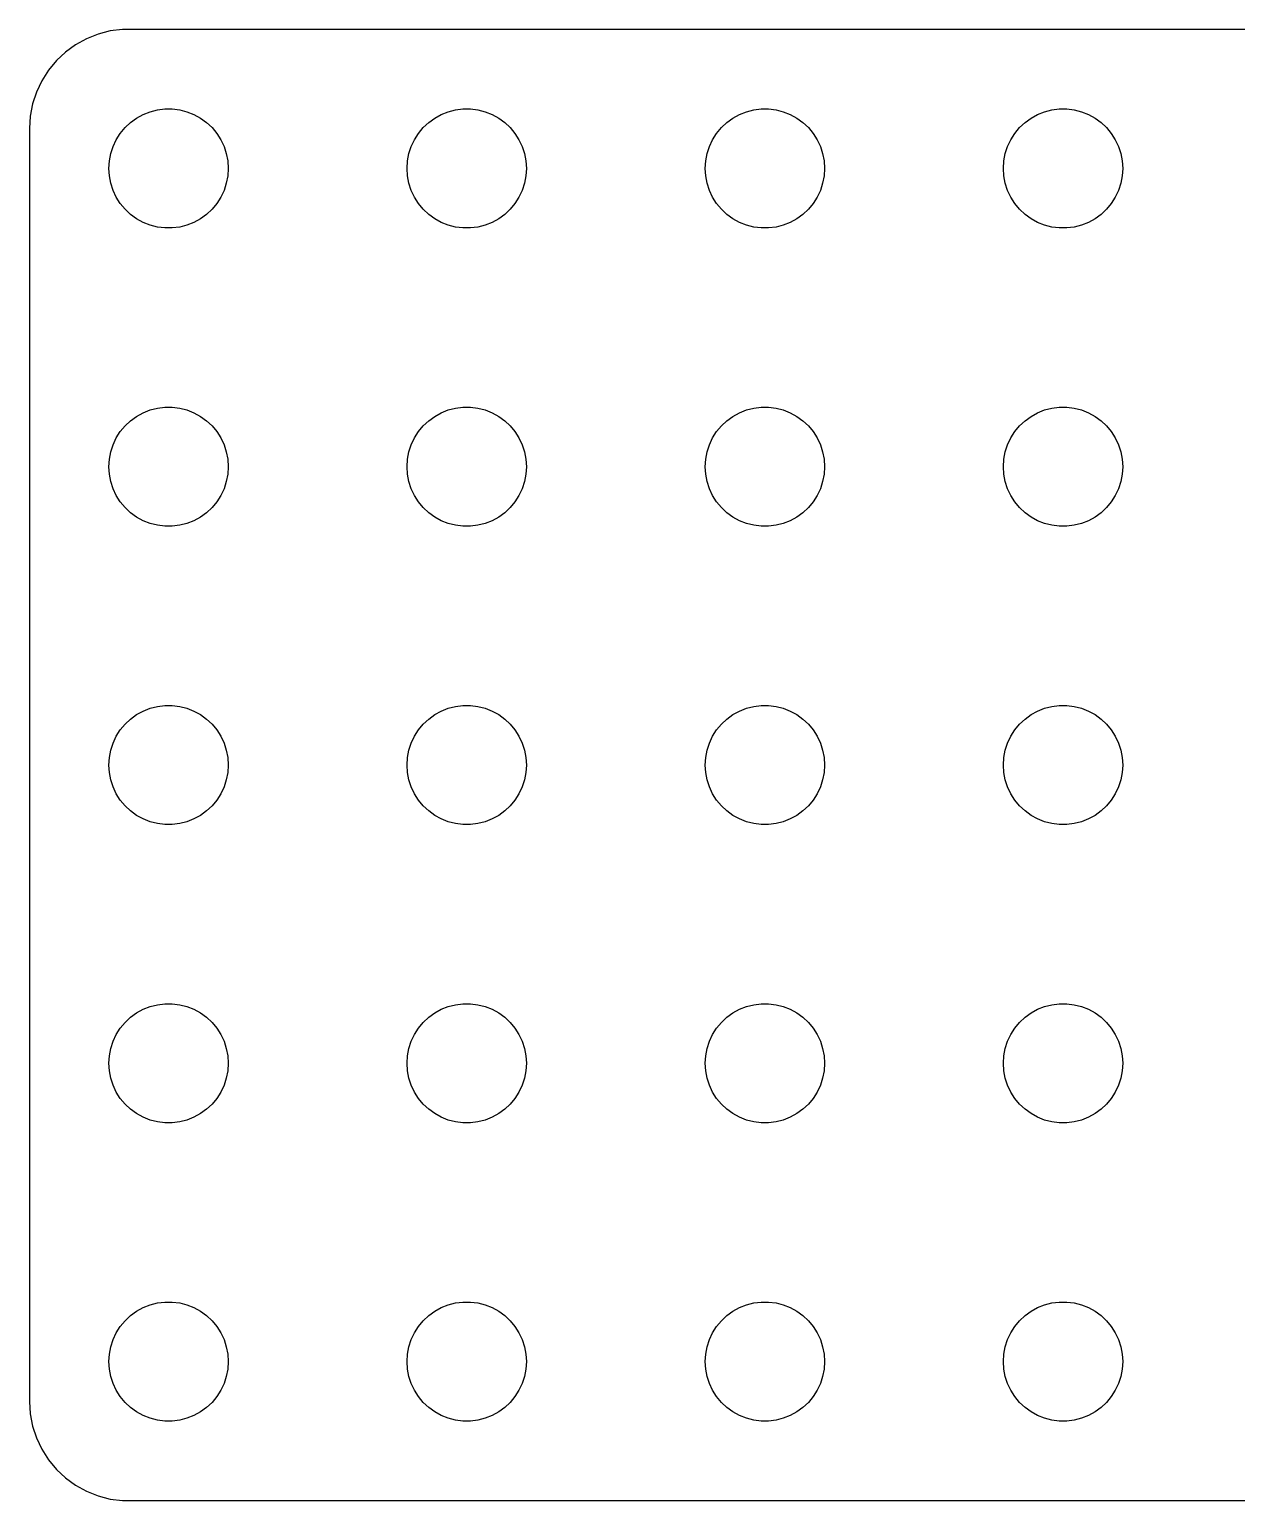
# Model space of a CAD drawing. Header units: metres. Extents: x -64 to 64, y -18 to 18.
# Drawn here: x -63.5 to -33.13, y -18.5 to 18.5 of the extents above; entities that cross this region are included whole.
import ezdxf

# ---------------------------------------------------------------- set-up
doc = ezdxf.new("R2010")
doc.units = ezdxf.units.M

msp = doc.modelspace()

# ---------------------------------------------------------------- linework, layer by layer
for p, q in [((-61.157, 18.4951), (-61.4684, 18.4557)), ((61.157, 18.4951), (-61.157, 18.4951)), ((-62.0644, 18.2621), (-62.3396, 18.1108)), ((-61.7725, 18.3776), (-62.0644, 18.2621)), ((-61.4684, 18.4557), (-61.7725, 18.3776)), ((-62.5936, 17.9263), (-62.8224, 17.7114)), ((-62.3396, 18.1108), (-62.5936, 17.9263)), ((-63.0225, 17.4695), (-63.1908, 17.2044)), ((-62.8224, 17.7114), (-63.0225, 17.4695)), ((-63.1908, 17.2044), (-63.3244, 16.9203)), ((-63.3244, 16.9203), (-63.4214, 16.6217)), ((-63.4803, 16.3133), (-63.5, 16)), ((-63.4214, 16.6217), (-63.4803, 16.3133)), ((-60.8037, 16.2665), (-60.6387, 16.3572)), ((-60.6387, 16.3572), (-60.4635, 16.4266)), ((-60.4635, 16.4266), (-60.2811, 16.4734)), ((-60.2811, 16.4734), (-60.0942, 16.497)), ((-60.0942, 16.497), (-59.9058, 16.497)), ((-59.9058, 16.497), (-59.7189, 16.4734)), ((-59.7189, 16.4734), (-59.5365, 16.4266)), ((-59.5365, 16.4266), (-59.3613, 16.3572)), ((-59.3613, 16.3572), (-59.1963, 16.2665)), ((-53.3037, 16.2665), (-53.1387, 16.3572)), ((-53.1387, 16.3572), (-52.9635, 16.4266)), ((-52.9635, 16.4266), (-52.7811, 16.4734)), ((-52.7811, 16.4734), (-52.5942, 16.497)), ((-52.5942, 16.497), (-52.4058, 16.497)), ((-52.4058, 16.497), (-52.2189, 16.4734)), ((-52.2189, 16.4734), (-52.0365, 16.4266)), ((-52.0365, 16.4266), (-51.8613, 16.3572)), ((-51.8613, 16.3572), (-51.6963, 16.2665)), ((-45.8037, 16.2665), (-45.6387, 16.3572)), ((-45.6387, 16.3572), (-45.4635, 16.4266)), ((-45.4635, 16.4266), (-45.2811, 16.4734)), ((-45.2811, 16.4734), (-45.0942, 16.497)), ((-45.0942, 16.497), (-44.9058, 16.497)), ((-44.9058, 16.497), (-44.7189, 16.4734)), ((-44.7189, 16.4734), (-44.5365, 16.4266)), ((-44.5365, 16.4266), (-44.3613, 16.3572)), ((-44.3613, 16.3572), (-44.1963, 16.2665)), ((-38.3037, 16.2665), (-38.1387, 16.3572)), ((-38.1387, 16.3572), (-37.9635, 16.4266)), ((-37.9635, 16.4266), (-37.7811, 16.4734)), ((-37.7811, 16.4734), (-37.5942, 16.497)), ((-37.5942, 16.497), (-37.4058, 16.497)), ((-37.4058, 16.497), (-37.2189, 16.4734)), ((-37.2189, 16.4734), (-37.0365, 16.4266)), ((-37.0365, 16.4266), (-36.8613, 16.3572)), ((-36.8613, 16.3572), (-36.6963, 16.2665)), ((-63.5, 16), (-63.5, -16)), ((-61.2135, 15.8817), (-61.0934, 16.0268)), ((-61.0934, 16.0268), (-60.9561, 16.1558)), ((-60.9561, 16.1558), (-60.8037, 16.2665)), ((-59.1963, 16.2665), (-59.0439, 16.1558)), ((-59.0439, 16.1558), (-58.9065, 16.0268)), ((-58.9065, 16.0268), (-58.7865, 15.8817)), ((-53.7135, 15.8817), (-53.5934, 16.0268)), ((-53.5934, 16.0268), (-53.4561, 16.1558)), ((-53.4561, 16.1558), (-53.3037, 16.2665)), ((-51.6963, 16.2665), (-51.5439, 16.1558)), ((-51.5439, 16.1558), (-51.4065, 16.0268)), ((-51.4065, 16.0268), (-51.2865, 15.8817)), ((-46.2135, 15.8817), (-46.0934, 16.0268)), ((-46.0934, 16.0268), (-45.9561, 16.1558)), ((-45.9561, 16.1558), (-45.8037, 16.2665)), ((-44.1963, 16.2665), (-44.0439, 16.1558)), ((-44.0439, 16.1558), (-43.9065, 16.0268)), ((-43.9065, 16.0268), (-43.7865, 15.8817)), ((-38.7135, 15.8817), (-38.5934, 16.0268)), ((-38.5934, 16.0268), (-38.4561, 16.1558)), ((-38.4561, 16.1558), (-38.3037, 16.2665)), ((-36.6963, 16.2665), (-36.5439, 16.1558)), ((-36.5439, 16.1558), (-36.4065, 16.0268)), ((-36.4065, 16.0268), (-36.2865, 15.8817)), ((-61.4529, 15.373), (-61.3947, 15.5522)), ((-61.3947, 15.5522), (-61.3145, 15.7226)), ((-61.3145, 15.7226), (-61.2135, 15.8817)), ((-58.7865, 15.8817), (-58.6855, 15.7226)), ((-58.6855, 15.7226), (-58.6053, 15.5522)), ((-58.6053, 15.5522), (-58.5471, 15.373)), ((-53.9529, 15.373), (-53.8947, 15.5522)), ((-53.8947, 15.5522), (-53.8145, 15.7226)), ((-53.8145, 15.7226), (-53.7135, 15.8817)), ((-51.2865, 15.8817), (-51.1855, 15.7226)), ((-51.1855, 15.7226), (-51.1053, 15.5522)), ((-51.1053, 15.5522), (-51.0471, 15.373)), ((-46.4529, 15.373), (-46.3947, 15.5522)), ((-46.3947, 15.5522), (-46.3145, 15.7226)), ((-46.3145, 15.7226), (-46.2135, 15.8817)), ((-43.7865, 15.8817), (-43.6855, 15.7226)), ((-43.6855, 15.7226), (-43.6053, 15.5522)), ((-43.6053, 15.5522), (-43.5471, 15.373)), ((-38.9529, 15.373), (-38.8947, 15.5522)), ((-38.8947, 15.5522), (-38.8145, 15.7226)), ((-38.8145, 15.7226), (-38.7135, 15.8817)), ((-36.2865, 15.8817), (-36.1855, 15.7226)), ((-36.1855, 15.7226), (-36.1053, 15.5522)), ((-36.1053, 15.5522), (-36.0471, 15.373)), ((-61.5, 15), (-61.4882, 15.188)), ((-61.4882, 15.188), (-61.4529, 15.373)), ((-58.5471, 15.373), (-58.5118, 15.188)), ((-58.5118, 15.188), (-58.5, 15)), ((-54, 15), (-53.9882, 15.188)), ((-53.9882, 15.188), (-53.9529, 15.373)), ((-51.0471, 15.373), (-51.0118, 15.188)), ((-51.0118, 15.188), (-51, 15)), ((-46.5, 15), (-46.4882, 15.188)), ((-46.4882, 15.188), (-46.4529, 15.373)), ((-43.5471, 15.373), (-43.5118, 15.188)), ((-43.5118, 15.188), (-43.5, 15)), ((-39, 15), (-38.9882, 15.188)), ((-38.9882, 15.188), (-38.9529, 15.373)), ((-36.0471, 15.373), (-36.0118, 15.188)), ((-36.0118, 15.188), (-36, 15)), ((-61.4882, 14.812), (-61.5, 15)), ((-61.4529, 14.627), (-61.4882, 14.812)), ((-58.5118, 14.812), (-58.5471, 14.627)), ((-58.5, 15), (-58.5118, 14.812)), ((-53.9882, 14.812), (-54, 15)), ((-53.9529, 14.627), (-53.9882, 14.812)), ((-51.0118, 14.812), (-51.0471, 14.627)), ((-51, 15), (-51.0118, 14.812)), ((-46.4882, 14.812), (-46.5, 15)), ((-46.4529, 14.627), (-46.4882, 14.812)), ((-43.5118, 14.812), (-43.5471, 14.627)), ((-43.5, 15), (-43.5118, 14.812)), ((-38.9882, 14.812), (-39, 15)), ((-38.9529, 14.627), (-38.9882, 14.812)), ((-36.0118, 14.812), (-36.0471, 14.627)), ((-36, 15), (-36.0118, 14.812)), ((-61.3947, 14.4478), (-61.4529, 14.627)), ((-61.3145, 14.2774), (-61.3947, 14.4478)), ((-58.6053, 14.4478), (-58.6855, 14.2774)), ((-58.5471, 14.627), (-58.6053, 14.4478)), ((-53.8947, 14.4478), (-53.9529, 14.627)), ((-53.8145, 14.2774), (-53.8947, 14.4478)), ((-51.1053, 14.4478), (-51.1855, 14.2774)), ((-51.0471, 14.627), (-51.1053, 14.4478)), ((-46.3947, 14.4478), (-46.4529, 14.627)), ((-46.3145, 14.2774), (-46.3947, 14.4478)), ((-43.6053, 14.4478), (-43.6855, 14.2774)), ((-43.5471, 14.627), (-43.6053, 14.4478)), ((-38.8947, 14.4478), (-38.9529, 14.627)), ((-38.8145, 14.2774), (-38.8947, 14.4478)), ((-36.1053, 14.4478), (-36.1855, 14.2774)), ((-36.0471, 14.627), (-36.1053, 14.4478)), ((-61.2135, 14.1183), (-61.3145, 14.2774)), ((-61.0934, 13.9732), (-61.2135, 14.1183)), ((-58.7865, 14.1183), (-58.9065, 13.9732)), ((-58.6855, 14.2774), (-58.7865, 14.1183)), ((-53.7135, 14.1183), (-53.8145, 14.2774)), ((-53.5934, 13.9732), (-53.7135, 14.1183)), ((-51.2865, 14.1183), (-51.4065, 13.9732)), ((-51.1855, 14.2774), (-51.2865, 14.1183)), ((-46.2135, 14.1183), (-46.3145, 14.2774)), ((-46.0934, 13.9732), (-46.2135, 14.1183)), ((-43.7865, 14.1183), (-43.9065, 13.9732)), ((-43.6855, 14.2774), (-43.7865, 14.1183)), ((-38.7135, 14.1183), (-38.8145, 14.2774)), ((-38.5934, 13.9732), (-38.7135, 14.1183)), ((-36.2865, 14.1183), (-36.4065, 13.9732)), ((-36.1855, 14.2774), (-36.2865, 14.1183)), ((-60.9561, 13.8442), (-61.0934, 13.9732)), ((-60.8037, 13.7335), (-60.9561, 13.8442)), ((-60.6387, 13.6427), (-60.8037, 13.7335)), ((-59.1963, 13.7335), (-59.3613, 13.6427)), ((-59.0439, 13.8442), (-59.1963, 13.7335)), ((-58.9065, 13.9732), (-59.0439, 13.8442)), ((-53.4561, 13.8442), (-53.5934, 13.9732)), ((-53.3037, 13.7335), (-53.4561, 13.8442)), ((-53.1387, 13.6427), (-53.3037, 13.7335)), ((-51.6963, 13.7335), (-51.8613, 13.6427)), ((-51.5439, 13.8442), (-51.6963, 13.7335)), ((-51.4065, 13.9732), (-51.5439, 13.8442)), ((-45.9561, 13.8442), (-46.0934, 13.9732)), ((-45.8037, 13.7335), (-45.9561, 13.8442)), ((-45.6387, 13.6427), (-45.8037, 13.7335)), ((-44.1963, 13.7335), (-44.3613, 13.6427)), ((-44.0439, 13.8442), (-44.1963, 13.7335)), ((-43.9065, 13.9732), (-44.0439, 13.8442)), ((-38.4561, 13.8442), (-38.5934, 13.9732)), ((-38.3037, 13.7335), (-38.4561, 13.8442)), ((-38.1387, 13.6427), (-38.3037, 13.7335)), ((-36.6963, 13.7335), (-36.8613, 13.6427)), ((-36.5439, 13.8442), (-36.6963, 13.7335)), ((-36.4065, 13.9732), (-36.5439, 13.8442)), ((-60.4635, 13.5734), (-60.6387, 13.6427)), ((-60.2811, 13.5266), (-60.4635, 13.5734)), ((-60.0942, 13.5029), (-60.2811, 13.5266)), ((-59.9058, 13.5029), (-60.0942, 13.5029)), ((-59.7189, 13.5266), (-59.9058, 13.5029)), ((-59.5365, 13.5734), (-59.7189, 13.5266)), ((-59.3613, 13.6427), (-59.5365, 13.5734)), ((-52.9635, 13.5734), (-53.1387, 13.6427)), ((-52.7811, 13.5266), (-52.9635, 13.5734)), ((-52.5942, 13.5029), (-52.7811, 13.5266)), ((-52.4058, 13.5029), (-52.5942, 13.5029)), ((-52.2189, 13.5266), (-52.4058, 13.5029)), ((-52.0365, 13.5734), (-52.2189, 13.5266)), ((-51.8613, 13.6427), (-52.0365, 13.5734)), ((-45.4635, 13.5734), (-45.6387, 13.6427)), ((-45.2811, 13.5266), (-45.4635, 13.5734)), ((-45.0942, 13.5029), (-45.2811, 13.5266)), ((-44.9058, 13.5029), (-45.0942, 13.5029)), ((-44.7189, 13.5266), (-44.9058, 13.5029)), ((-44.5365, 13.5734), (-44.7189, 13.5266)), ((-44.3613, 13.6427), (-44.5365, 13.5734)), ((-37.9635, 13.5734), (-38.1387, 13.6427)), ((-37.7811, 13.5266), (-37.9635, 13.5734)), ((-37.5942, 13.5029), (-37.7811, 13.5266)), ((-37.4058, 13.5029), (-37.5942, 13.5029)), ((-37.2189, 13.5266), (-37.4058, 13.5029)), ((-37.0365, 13.5734), (-37.2189, 13.5266)), ((-36.8613, 13.6427), (-37.0365, 13.5734)), ((-60.6387, 8.85724), (-60.4635, 8.92657)), ((-60.4635, 8.92657), (-60.2811, 8.97342)), ((-60.2811, 8.97342), (-60.0942, 8.99704)), ((-60.0942, 8.99704), (-59.9058, 8.99704)), ((-59.9058, 8.99704), (-59.7189, 8.97342)), ((-59.7189, 8.97342), (-59.5365, 8.92657)), ((-59.5365, 8.92657), (-59.3613, 8.85724)), ((-53.1387, 8.85724), (-52.9635, 8.92657)), ((-52.9635, 8.92657), (-52.7811, 8.97342)), ((-52.7811, 8.97342), (-52.5942, 8.99704)), ((-52.5942, 8.99704), (-52.4058, 8.99704)), ((-52.4058, 8.99704), (-52.2189, 8.97342)), ((-52.2189, 8.97342), (-52.0365, 8.92657)), ((-52.0365, 8.92657), (-51.8613, 8.85724)), ((-45.6387, 8.85724), (-45.4635, 8.92657)), ((-45.4635, 8.92657), (-45.2811, 8.97342)), ((-45.2811, 8.97342), (-45.0942, 8.99704)), ((-45.0942, 8.99704), (-44.9058, 8.99704)), ((-44.9058, 8.99704), (-44.7189, 8.97342)), ((-44.7189, 8.97342), (-44.5365, 8.92657)), ((-44.5365, 8.92657), (-44.3613, 8.85724)), ((-38.1387, 8.85724), (-37.9635, 8.92657)), ((-37.9635, 8.92657), (-37.7811, 8.97342)), ((-37.7811, 8.97342), (-37.5942, 8.99704)), ((-37.5942, 8.99704), (-37.4058, 8.99704)), ((-37.4058, 8.99704), (-37.2189, 8.97342)), ((-37.2189, 8.97342), (-37.0365, 8.92657)), ((-37.0365, 8.92657), (-36.8613, 8.85724)), ((-61.2135, 8.38167), (-61.0934, 8.52681)), ((-61.0934, 8.52681), (-60.9561, 8.65576)), ((-60.9561, 8.65576), (-60.8037, 8.76648)), ((-60.8037, 8.76648), (-60.6387, 8.85724)), ((-59.3613, 8.85724), (-59.1963, 8.76648)), ((-59.1963, 8.76648), (-59.0439, 8.65576)), ((-59.0439, 8.65576), (-58.9065, 8.52681)), ((-58.9065, 8.52681), (-58.7865, 8.38167)), ((-53.7135, 8.38167), (-53.5934, 8.52681)), ((-53.5934, 8.52681), (-53.4561, 8.65576)), ((-53.4561, 8.65576), (-53.3037, 8.76648)), ((-53.3037, 8.76648), (-53.1387, 8.85724)), ((-51.8613, 8.85724), (-51.6963, 8.76648)), ((-51.6963, 8.76648), (-51.5439, 8.65576)), ((-51.5439, 8.65576), (-51.4065, 8.52681)), ((-51.4065, 8.52681), (-51.2865, 8.38167)), ((-46.2135, 8.38167), (-46.0934, 8.52681)), ((-46.0934, 8.52681), (-45.9561, 8.65576)), ((-45.9561, 8.65576), (-45.8037, 8.76648)), ((-45.8037, 8.76648), (-45.6387, 8.85724)), ((-44.3613, 8.85724), (-44.1963, 8.76648)), ((-44.1963, 8.76648), (-44.0439, 8.65576)), ((-44.0439, 8.65576), (-43.9065, 8.52681)), ((-43.9065, 8.52681), (-43.7865, 8.38167)), ((-38.7135, 8.38167), (-38.5934, 8.52681)), ((-38.5934, 8.52681), (-38.4561, 8.65576)), ((-38.4561, 8.65576), (-38.3037, 8.76648)), ((-38.3037, 8.76648), (-38.1387, 8.85724)), ((-36.8613, 8.85724), (-36.6963, 8.76648)), ((-36.6963, 8.76648), (-36.5439, 8.65576)), ((-36.5439, 8.65576), (-36.4065, 8.52681)), ((-36.4065, 8.52681), (-36.2865, 8.38167)), ((-61.3947, 8.05219), (-61.3145, 8.22263)), ((-61.3145, 8.22263), (-61.2135, 8.38167)), ((-58.7865, 8.38167), (-58.6855, 8.22263)), ((-58.6855, 8.22263), (-58.6053, 8.05219)), ((-53.8947, 8.05219), (-53.8145, 8.22263)), ((-53.8145, 8.22263), (-53.7135, 8.38167)), ((-51.2865, 8.38167), (-51.1855, 8.22263)), ((-51.1855, 8.22263), (-51.1053, 8.05219)), ((-46.3947, 8.05219), (-46.3145, 8.22263)), ((-46.3145, 8.22263), (-46.2135, 8.38167)), ((-43.7865, 8.38167), (-43.6855, 8.22263)), ((-43.6855, 8.22263), (-43.6053, 8.05219)), ((-38.8947, 8.05219), (-38.8145, 8.22263)), ((-38.8145, 8.22263), (-38.7135, 8.38167)), ((-36.2865, 8.38167), (-36.1855, 8.22263)), ((-36.1855, 8.22263), (-36.1053, 8.05219)), ((-61.4882, 7.68799), (-61.4529, 7.87303)), ((-61.4529, 7.87303), (-61.3947, 8.05219)), ((-58.6053, 8.05219), (-58.5471, 7.87303)), ((-58.5471, 7.87303), (-58.5118, 7.68799)), ((-53.9882, 7.68799), (-53.9529, 7.87303)), ((-53.9529, 7.87303), (-53.8947, 8.05219)), ((-51.1053, 8.05219), (-51.0471, 7.87303)), ((-51.0471, 7.87303), (-51.0118, 7.68799)), ((-46.4882, 7.68799), (-46.4529, 7.87303)), ((-46.4529, 7.87303), (-46.3947, 8.05219)), ((-43.6053, 8.05219), (-43.5471, 7.87303)), ((-43.5471, 7.87303), (-43.5118, 7.68799)), ((-38.9882, 7.68799), (-38.9529, 7.87303)), ((-38.9529, 7.87303), (-38.8947, 8.05219)), ((-36.1053, 8.05219), (-36.0471, 7.87303)), ((-36.0471, 7.87303), (-36.0118, 7.68799)), ((-61.5, 7.5), (-61.4882, 7.68799)), ((-61.4882, 7.312), (-61.5, 7.5)), ((-58.5118, 7.68799), (-58.5, 7.5)), ((-58.5, 7.5), (-58.5118, 7.312)), ((-54, 7.5), (-53.9882, 7.68799)), ((-53.9882, 7.312), (-54, 7.5)), ((-51.0118, 7.68799), (-51, 7.5)), ((-51, 7.5), (-51.0118, 7.312)), ((-46.5, 7.5), (-46.4882, 7.68799)), ((-46.4882, 7.312), (-46.5, 7.5)), ((-43.5118, 7.68799), (-43.5, 7.5)), ((-43.5, 7.5), (-43.5118, 7.312)), ((-39, 7.5), (-38.9882, 7.68799)), ((-38.9882, 7.312), (-39, 7.5)), ((-36.0118, 7.68799), (-36, 7.5)), ((-36, 7.5), (-36.0118, 7.312)), ((-61.4529, 7.12695), (-61.4882, 7.312)), ((-61.3947, 6.9478), (-61.4529, 7.12695)), ((-58.5471, 7.12695), (-58.6053, 6.9478)), ((-58.5118, 7.312), (-58.5471, 7.12695)), ((-53.9529, 7.12695), (-53.9882, 7.312)), ((-53.8947, 6.9478), (-53.9529, 7.12695)), ((-51.0471, 7.12695), (-51.1053, 6.9478)), ((-51.0118, 7.312), (-51.0471, 7.12695)), ((-46.4529, 7.12695), (-46.4882, 7.312)), ((-46.3947, 6.9478), (-46.4529, 7.12695)), ((-43.5471, 7.12695), (-43.6053, 6.9478)), ((-43.5118, 7.312), (-43.5471, 7.12695)), ((-38.9529, 7.12695), (-38.9882, 7.312)), ((-38.8947, 6.9478), (-38.9529, 7.12695)), ((-36.0471, 7.12695), (-36.1053, 6.9478)), ((-36.0118, 7.312), (-36.0471, 7.12695)), ((-61.3145, 6.77736), (-61.3947, 6.9478)), ((-61.2135, 6.61832), (-61.3145, 6.77736)), ((-58.6855, 6.77736), (-58.7865, 6.61832)), ((-58.6053, 6.9478), (-58.6855, 6.77736)), ((-53.8145, 6.77736), (-53.8947, 6.9478)), ((-53.7135, 6.61832), (-53.8145, 6.77736)), ((-51.1855, 6.77736), (-51.2865, 6.61832)), ((-51.1053, 6.9478), (-51.1855, 6.77736)), ((-46.3145, 6.77736), (-46.3947, 6.9478)), ((-46.2135, 6.61832), (-46.3145, 6.77736)), ((-43.6855, 6.77736), (-43.7865, 6.61832)), ((-43.6053, 6.9478), (-43.6855, 6.77736)), ((-38.8145, 6.77736), (-38.8947, 6.9478)), ((-38.7135, 6.61832), (-38.8145, 6.77736)), ((-36.1855, 6.77736), (-36.2865, 6.61832)), ((-36.1053, 6.9478), (-36.1855, 6.77736)), ((-61.0934, 6.47318), (-61.2135, 6.61832)), ((-60.9561, 6.34422), (-61.0934, 6.47318)), ((-60.8037, 6.23351), (-60.9561, 6.34422)), ((-59.0439, 6.34422), (-59.1963, 6.23351)), ((-58.9065, 6.47318), (-59.0439, 6.34422)), ((-58.7865, 6.61832), (-58.9065, 6.47318)), ((-53.5934, 6.47318), (-53.7135, 6.61832)), ((-53.4561, 6.34422), (-53.5934, 6.47318)), ((-53.3037, 6.23351), (-53.4561, 6.34422)), ((-51.5439, 6.34422), (-51.6963, 6.23351)), ((-51.4065, 6.47318), (-51.5439, 6.34422)), ((-51.2865, 6.61832), (-51.4065, 6.47318)), ((-46.0934, 6.47318), (-46.2135, 6.61832)), ((-45.9561, 6.34422), (-46.0934, 6.47318)), ((-45.8037, 6.23351), (-45.9561, 6.34422)), ((-44.0439, 6.34422), (-44.1963, 6.23351)), ((-43.9065, 6.47318), (-44.0439, 6.34422)), ((-43.7865, 6.61832), (-43.9065, 6.47318)), ((-38.5934, 6.47318), (-38.7135, 6.61832)), ((-38.4561, 6.34422), (-38.5934, 6.47318)), ((-38.3037, 6.23351), (-38.4561, 6.34422)), ((-36.5439, 6.34422), (-36.6963, 6.23351)), ((-36.4065, 6.47318), (-36.5439, 6.34422)), ((-36.2865, 6.61832), (-36.4065, 6.47318)), ((-60.6387, 6.14275), (-60.8037, 6.23351)), ((-60.4635, 6.07341), (-60.6387, 6.14275)), ((-60.2811, 6.02657), (-60.4635, 6.07341)), ((-60.0942, 6.00294), (-60.2811, 6.02657)), ((-59.9058, 6.00294), (-60.0942, 6.00294)), ((-59.7189, 6.02657), (-59.9058, 6.00294)), ((-59.5365, 6.07341), (-59.7189, 6.02657)), ((-59.3613, 6.14275), (-59.5365, 6.07341)), ((-59.1963, 6.23351), (-59.3613, 6.14275)), ((-53.1387, 6.14275), (-53.3037, 6.23351)), ((-52.9635, 6.07341), (-53.1387, 6.14275)), ((-52.7811, 6.02657), (-52.9635, 6.07341)), ((-52.5942, 6.00294), (-52.7811, 6.02657)), ((-52.4058, 6.00294), (-52.5942, 6.00294)), ((-52.2189, 6.02657), (-52.4058, 6.00294)), ((-52.0365, 6.07341), (-52.2189, 6.02657)), ((-51.8613, 6.14275), (-52.0365, 6.07341)), ((-51.6963, 6.23351), (-51.8613, 6.14275)), ((-45.6387, 6.14275), (-45.8037, 6.23351)), ((-45.4635, 6.07341), (-45.6387, 6.14275)), ((-45.2811, 6.02657), (-45.4635, 6.07341)), ((-45.0942, 6.00294), (-45.2811, 6.02657)), ((-44.9058, 6.00294), (-45.0942, 6.00294)), ((-44.7189, 6.02657), (-44.9058, 6.00294)), ((-44.5365, 6.07341), (-44.7189, 6.02657)), ((-44.3613, 6.14275), (-44.5365, 6.07341)), ((-44.1963, 6.23351), (-44.3613, 6.14275)), ((-38.1387, 6.14275), (-38.3037, 6.23351)), ((-37.9635, 6.07341), (-38.1387, 6.14275)), ((-37.7811, 6.02657), (-37.9635, 6.07341)), ((-37.5942, 6.00294), (-37.7811, 6.02657)), ((-37.4058, 6.00294), (-37.5942, 6.00294)), ((-37.2189, 6.02657), (-37.4058, 6.00294)), ((-37.0365, 6.07341), (-37.2189, 6.02657)), ((-36.8613, 6.14275), (-37.0365, 6.07341)), ((-36.6963, 6.23351), (-36.8613, 6.14275)), ((-60.2811, 1.47342), (-60.0942, 1.49704)), ((-60.0942, 1.49704), (-59.9058, 1.49704)), ((-59.9058, 1.49704), (-59.7189, 1.47342)), ((-52.7811, 1.47342), (-52.5942, 1.49704)), ((-52.5942, 1.49704), (-52.4058, 1.49704)), ((-52.4058, 1.49704), (-52.2189, 1.47342)), ((-45.2811, 1.47342), (-45.0942, 1.49704)), ((-45.0942, 1.49704), (-44.9058, 1.49704)), ((-44.9058, 1.49704), (-44.7189, 1.47342)), ((-37.7811, 1.47342), (-37.5942, 1.49704)), ((-37.5942, 1.49704), (-37.4058, 1.49704)), ((-37.4058, 1.49704), (-37.2189, 1.47342)), ((-61.0934, 1.02681), (-60.9561, 1.15576)), ((-60.9561, 1.15576), (-60.8037, 1.26648)), ((-60.8037, 1.26648), (-60.6387, 1.35724)), ((-60.6387, 1.35724), (-60.4635, 1.42657)), ((-60.4635, 1.42657), (-60.2811, 1.47342)), ((-59.7189, 1.47342), (-59.5365, 1.42657)), ((-59.5365, 1.42657), (-59.3613, 1.35724)), ((-59.3613, 1.35724), (-59.1963, 1.26648)), ((-59.1963, 1.26648), (-59.0439, 1.15576)), ((-59.0439, 1.15576), (-58.9065, 1.02681)), ((-53.5934, 1.02681), (-53.4561, 1.15576)), ((-53.4561, 1.15576), (-53.3037, 1.26648)), ((-53.3037, 1.26648), (-53.1387, 1.35724)), ((-53.1387, 1.35724), (-52.9635, 1.42657)), ((-52.9635, 1.42657), (-52.7811, 1.47342)), ((-52.2189, 1.47342), (-52.0365, 1.42657)), ((-52.0365, 1.42657), (-51.8613, 1.35724)), ((-51.8613, 1.35724), (-51.6963, 1.26648)), ((-51.6963, 1.26648), (-51.5439, 1.15576)), ((-51.5439, 1.15576), (-51.4065, 1.02681)), ((-46.0934, 1.02681), (-45.9561, 1.15576)), ((-45.9561, 1.15576), (-45.8037, 1.26648)), ((-45.8037, 1.26648), (-45.6387, 1.35724)), ((-45.6387, 1.35724), (-45.4635, 1.42657)), ((-45.4635, 1.42657), (-45.2811, 1.47342)), ((-44.7189, 1.47342), (-44.5365, 1.42657)), ((-44.5365, 1.42657), (-44.3613, 1.35724)), ((-44.3613, 1.35724), (-44.1963, 1.26648)), ((-44.1963, 1.26648), (-44.0439, 1.15576)), ((-44.0439, 1.15576), (-43.9065, 1.02681)), ((-38.5934, 1.02681), (-38.4561, 1.15576)), ((-38.4561, 1.15576), (-38.3037, 1.26648)), ((-38.3037, 1.26648), (-38.1387, 1.35724)), ((-38.1387, 1.35724), (-37.9635, 1.42657)), ((-37.9635, 1.42657), (-37.7811, 1.47342)), ((-37.2189, 1.47342), (-37.0365, 1.42657)), ((-37.0365, 1.42657), (-36.8613, 1.35724)), ((-36.8613, 1.35724), (-36.6963, 1.26648)), ((-36.6963, 1.26648), (-36.5439, 1.15576)), ((-36.5439, 1.15576), (-36.4065, 1.02681)), ((-61.3145, 0.722626), (-61.2135, 0.881668)), ((-61.2135, 0.881668), (-61.0934, 1.02681)), ((-58.9065, 1.02681), (-58.7865, 0.881668)), ((-58.7865, 0.881668), (-58.6855, 0.722626)), ((-53.8145, 0.722626), (-53.7135, 0.881668)), ((-53.7135, 0.881668), (-53.5934, 1.02681)), ((-51.4065, 1.02681), (-51.2865, 0.881668)), ((-51.2865, 0.881668), (-51.1855, 0.722626)), ((-46.3145, 0.722626), (-46.2135, 0.881668)), ((-46.2135, 0.881668), (-46.0934, 1.02681)), ((-43.9065, 1.02681), (-43.7865, 0.881668)), ((-43.7865, 0.881668), (-43.6855, 0.722626)), ((-38.8145, 0.722626), (-38.7135, 0.881668)), ((-38.7135, 0.881668), (-38.5934, 1.02681)), ((-36.4065, 1.02681), (-36.2865, 0.881668)), ((-36.2865, 0.881668), (-36.1855, 0.722626)), ((-61.4882, 0.187988), (-61.4529, 0.373032)), ((-61.4529, 0.373032), (-61.3947, 0.552185)), ((-61.3947, 0.552185), (-61.3145, 0.722626)), ((-58.6855, 0.722626), (-58.6053, 0.552185)), ((-58.6053, 0.552185), (-58.5471, 0.373032)), ((-58.5471, 0.373032), (-58.5118, 0.187988)), ((-53.9882, 0.187988), (-53.9529, 0.373032)), ((-53.9529, 0.373032), (-53.8947, 0.552185)), ((-53.8947, 0.552185), (-53.8145, 0.722626)), ((-51.1855, 0.722626), (-51.1053, 0.552185)), ((-51.1053, 0.552185), (-51.0471, 0.373032)), ((-51.0471, 0.373032), (-51.0118, 0.187988)), ((-46.4882, 0.187988), (-46.4529, 0.373032)), ((-46.4529, 0.373032), (-46.3947, 0.552185)), ((-46.3947, 0.552185), (-46.3145, 0.722626)), ((-43.6855, 0.722626), (-43.6053, 0.552185)), ((-43.6053, 0.552185), (-43.5471, 0.373032)), ((-43.5471, 0.373032), (-43.5118, 0.187988)), ((-38.9882, 0.187988), (-38.9529, 0.373032)), ((-38.9529, 0.373032), (-38.8947, 0.552185)), ((-38.8947, 0.552185), (-38.8145, 0.722626)), ((-36.1855, 0.722626), (-36.1053, 0.552185)), ((-36.1053, 0.552185), (-36.0471, 0.373032)), ((-36.0471, 0.373032), (-36.0118, 0.187988)), ((-61.5, 0), (-61.4882, 0.187988)), ((-61.4882, -0.187988), (-61.5, 0)), ((-58.5118, 0.187988), (-58.5, 0)), ((-58.5, 0), (-58.5118, -0.187988)), ((-54, 0), (-53.9882, 0.187988)), ((-53.9882, -0.187988), (-54, 0)), ((-51.0118, 0.187988), (-51, 0)), ((-51, 0), (-51.0118, -0.187988)), ((-46.5, 0), (-46.4882, 0.187988)), ((-46.4882, -0.187988), (-46.5, 0)), ((-43.5118, 0.187988), (-43.5, 0)), ((-43.5, 0), (-43.5118, -0.187988)), ((-39, 0), (-38.9882, 0.187988)), ((-38.9882, -0.187988), (-39, 0)), ((-36.0118, 0.187988), (-36, 0)), ((-36, 0), (-36.0118, -0.187988)), ((-61.4529, -0.373032), (-61.4882, -0.187988)), ((-58.5118, -0.187988), (-58.5471, -0.373032)), ((-53.9529, -0.373032), (-53.9882, -0.187988)), ((-51.0118, -0.187988), (-51.0471, -0.373032)), ((-46.4529, -0.373032), (-46.4882, -0.187988)), ((-43.5118, -0.187988), (-43.5471, -0.373032)), ((-38.9529, -0.373032), (-38.9882, -0.187988)), ((-36.0118, -0.187988), (-36.0471, -0.373032)), ((-61.3947, -0.552185), (-61.4529, -0.373032)), ((-61.3145, -0.722626), (-61.3947, -0.552185)), ((-61.2135, -0.881668), (-61.3145, -0.722626)), ((-58.6855, -0.722626), (-58.7865, -0.881668)), ((-58.6053, -0.552185), (-58.6855, -0.722626)), ((-58.5471, -0.373032), (-58.6053, -0.552185)), ((-53.8947, -0.552185), (-53.9529, -0.373032)), ((-53.8145, -0.722626), (-53.8947, -0.552185)), ((-53.7135, -0.881668), (-53.8145, -0.722626)), ((-51.1855, -0.722626), (-51.2865, -0.881668)), ((-51.1053, -0.552185), (-51.1855, -0.722626)), ((-51.0471, -0.373032), (-51.1053, -0.552185)), ((-46.3947, -0.552185), (-46.4529, -0.373032)), ((-46.3145, -0.722626), (-46.3947, -0.552185)), ((-46.2135, -0.881668), (-46.3145, -0.722626)), ((-43.6855, -0.722626), (-43.7865, -0.881668)), ((-43.6053, -0.552185), (-43.6855, -0.722626)), ((-43.5471, -0.373032), (-43.6053, -0.552185)), ((-38.8947, -0.552185), (-38.9529, -0.373032)), ((-38.8145, -0.722626), (-38.8947, -0.552185)), ((-38.7135, -0.881668), (-38.8145, -0.722626)), ((-36.1855, -0.722626), (-36.2865, -0.881668)), ((-36.1053, -0.552185), (-36.1855, -0.722626)), ((-36.0471, -0.373032), (-36.1053, -0.552185)), ((-61.0934, -1.02681), (-61.2135, -0.881668)), ((-60.9561, -1.15576), (-61.0934, -1.02681)), ((-58.9065, -1.02681), (-59.0439, -1.15576)), ((-58.7865, -0.881668), (-58.9065, -1.02681)), ((-53.5934, -1.02681), (-53.7135, -0.881668)), ((-53.4561, -1.15576), (-53.5934, -1.02681)), ((-51.4065, -1.02681), (-51.5439, -1.15576)), ((-51.2865, -0.881668), (-51.4065, -1.02681)), ((-46.0934, -1.02681), (-46.2135, -0.881668)), ((-45.9561, -1.15576), (-46.0934, -1.02681)), ((-43.9065, -1.02681), (-44.0439, -1.15576)), ((-43.7865, -0.881668), (-43.9065, -1.02681)), ((-38.5934, -1.02681), (-38.7135, -0.881668)), ((-38.4561, -1.15576), (-38.5934, -1.02681)), ((-36.4065, -1.02681), (-36.5439, -1.15576)), ((-36.2865, -0.881668), (-36.4065, -1.02681)), ((-60.8037, -1.26648), (-60.9561, -1.15576)), ((-60.6387, -1.35724), (-60.8037, -1.26648)), ((-60.4635, -1.42657), (-60.6387, -1.35724)), ((-60.2811, -1.47342), (-60.4635, -1.42657)), ((-60.0942, -1.49704), (-60.2811, -1.47342)), ((-59.7189, -1.47342), (-59.9058, -1.49704)), ((-59.5365, -1.42657), (-59.7189, -1.47342)), ((-59.3613, -1.35724), (-59.5365, -1.42657)), ((-59.1963, -1.26648), (-59.3613, -1.35724)), ((-59.0439, -1.15576), (-59.1963, -1.26648)), ((-53.3037, -1.26648), (-53.4561, -1.15576)), ((-53.1387, -1.35724), (-53.3037, -1.26648)), ((-52.9635, -1.42657), (-53.1387, -1.35724)), ((-52.7811, -1.47342), (-52.9635, -1.42657)), ((-52.5942, -1.49704), (-52.7811, -1.47342)), ((-52.2189, -1.47342), (-52.4058, -1.49704)), ((-52.0365, -1.42657), (-52.2189, -1.47342)), ((-51.8613, -1.35724), (-52.0365, -1.42657)), ((-51.6963, -1.26648), (-51.8613, -1.35724)), ((-51.5439, -1.15576), (-51.6963, -1.26648)), ((-45.8037, -1.26648), (-45.9561, -1.15576)), ((-45.6387, -1.35724), (-45.8037, -1.26648)), ((-45.4635, -1.42657), (-45.6387, -1.35724)), ((-45.2811, -1.47342), (-45.4635, -1.42657)), ((-45.0942, -1.49704), (-45.2811, -1.47342)), ((-44.7189, -1.47342), (-44.9058, -1.49704)), ((-44.5365, -1.42657), (-44.7189, -1.47342)), ((-44.3613, -1.35724), (-44.5365, -1.42657)), ((-44.1963, -1.26648), (-44.3613, -1.35724)), ((-44.0439, -1.15576), (-44.1963, -1.26648)), ((-38.3037, -1.26648), (-38.4561, -1.15576)), ((-38.1387, -1.35724), (-38.3037, -1.26648)), ((-37.9635, -1.42657), (-38.1387, -1.35724)), ((-37.7811, -1.47342), (-37.9635, -1.42657)), ((-37.5942, -1.49704), (-37.7811, -1.47342)), ((-37.2189, -1.47342), (-37.4058, -1.49704)), ((-37.0365, -1.42657), (-37.2189, -1.47342)), ((-36.8613, -1.35724), (-37.0365, -1.42657)), ((-36.6963, -1.26648), (-36.8613, -1.35724)), ((-36.5439, -1.15576), (-36.6963, -1.26648)), ((-59.9058, -1.49704), (-60.0942, -1.49704)), ((-52.4058, -1.49704), (-52.5942, -1.49704)), ((-44.9058, -1.49704), (-45.0942, -1.49704)), ((-37.4058, -1.49704), (-37.5942, -1.49704)), ((-60.9561, -6.34422), (-60.8037, -6.23351)), ((-60.8037, -6.23351), (-60.6387, -6.14275)), ((-60.6387, -6.14275), (-60.4635, -6.07341)), ((-60.4635, -6.07341), (-60.2811, -6.02657)), ((-60.2811, -6.02657), (-60.0942, -6.00294)), ((-60.0942, -6.00294), (-59.9058, -6.00294)), ((-59.9058, -6.00294), (-59.7189, -6.02657)), ((-59.7189, -6.02657), (-59.5365, -6.07341)), ((-59.5365, -6.07341), (-59.3613, -6.14275)), ((-59.3613, -6.14275), (-59.1963, -6.23351)), ((-59.1963, -6.23351), (-59.0439, -6.34422)), ((-53.4561, -6.34422), (-53.3037, -6.23351)), ((-53.3037, -6.23351), (-53.1387, -6.14275)), ((-53.1387, -6.14275), (-52.9635, -6.07341)), ((-52.9635, -6.07341), (-52.7811, -6.02657)), ((-52.7811, -6.02657), (-52.5942, -6.00294)), ((-52.5942, -6.00294), (-52.4058, -6.00294)), ((-52.4058, -6.00294), (-52.2189, -6.02657)), ((-52.2189, -6.02657), (-52.0365, -6.07341)), ((-52.0365, -6.07341), (-51.8613, -6.14275)), ((-51.8613, -6.14275), (-51.6963, -6.23351)), ((-51.6963, -6.23351), (-51.5439, -6.34422)), ((-45.9561, -6.34422), (-45.8037, -6.23351)), ((-45.8037, -6.23351), (-45.6387, -6.14275)), ((-45.6387, -6.14275), (-45.4635, -6.07341)), ((-45.4635, -6.07341), (-45.2811, -6.02657)), ((-45.2811, -6.02657), (-45.0942, -6.00294)), ((-45.0942, -6.00294), (-44.9058, -6.00294)), ((-44.9058, -6.00294), (-44.7189, -6.02657)), ((-44.7189, -6.02657), (-44.5365, -6.07341)), ((-44.5365, -6.07341), (-44.3613, -6.14275)), ((-44.3613, -6.14275), (-44.1963, -6.23351)), ((-44.1963, -6.23351), (-44.0439, -6.34422)), ((-38.4561, -6.34422), (-38.3037, -6.23351)), ((-38.3037, -6.23351), (-38.1387, -6.14275)), ((-38.1387, -6.14275), (-37.9635, -6.07341)), ((-37.9635, -6.07341), (-37.7811, -6.02657)), ((-37.7811, -6.02657), (-37.5942, -6.00294)), ((-37.5942, -6.00294), (-37.4058, -6.00294)), ((-37.4058, -6.00294), (-37.2189, -6.02657)), ((-37.2189, -6.02657), (-37.0365, -6.07341)), ((-37.0365, -6.07341), (-36.8613, -6.14275)), ((-36.8613, -6.14275), (-36.6963, -6.23351)), ((-36.6963, -6.23351), (-36.5439, -6.34422)), ((-61.3145, -6.77736), (-61.2135, -6.61832)), ((-61.2135, -6.61832), (-61.0934, -6.47318)), ((-61.0934, -6.47318), (-60.9561, -6.34422)), ((-59.0439, -6.34422), (-58.9065, -6.47318)), ((-58.9065, -6.47318), (-58.7865, -6.61832)), ((-58.7865, -6.61832), (-58.6855, -6.77736)), ((-53.8145, -6.77736), (-53.7135, -6.61832)), ((-53.7135, -6.61832), (-53.5934, -6.47318)), ((-53.5934, -6.47318), (-53.4561, -6.34422)), ((-51.5439, -6.34422), (-51.4065, -6.47318)), ((-51.4065, -6.47318), (-51.2865, -6.61832)), ((-51.2865, -6.61832), (-51.1855, -6.77736)), ((-46.3145, -6.77736), (-46.2135, -6.61832)), ((-46.2135, -6.61832), (-46.0934, -6.47318)), ((-46.0934, -6.47318), (-45.9561, -6.34422)), ((-44.0439, -6.34422), (-43.9065, -6.47318)), ((-43.9065, -6.47318), (-43.7865, -6.61832)), ((-43.7865, -6.61832), (-43.6855, -6.77736)), ((-38.8145, -6.77736), (-38.7135, -6.61832)), ((-38.7135, -6.61832), (-38.5934, -6.47318)), ((-38.5934, -6.47318), (-38.4561, -6.34422)), ((-36.5439, -6.34422), (-36.4065, -6.47318)), ((-36.4065, -6.47318), (-36.2865, -6.61832)), ((-36.2865, -6.61832), (-36.1855, -6.77736)), ((-61.4529, -7.12695), (-61.3947, -6.9478)), ((-61.3947, -6.9478), (-61.3145, -6.77736)), ((-58.6855, -6.77736), (-58.6053, -6.9478)), ((-58.6053, -6.9478), (-58.5471, -7.12695)), ((-53.9529, -7.12695), (-53.8947, -6.9478)), ((-53.8947, -6.9478), (-53.8145, -6.77736)), ((-51.1855, -6.77736), (-51.1053, -6.9478)), ((-51.1053, -6.9478), (-51.0471, -7.12695)), ((-46.4529, -7.12695), (-46.3947, -6.9478)), ((-46.3947, -6.9478), (-46.3145, -6.77736)), ((-43.6855, -6.77736), (-43.6053, -6.9478)), ((-43.6053, -6.9478), (-43.5471, -7.12695)), ((-38.9529, -7.12695), (-38.8947, -6.9478)), ((-38.8947, -6.9478), (-38.8145, -6.77736)), ((-36.1855, -6.77736), (-36.1053, -6.9478)), ((-36.1053, -6.9478), (-36.0471, -7.12695)), ((-61.5, -7.5), (-61.4882, -7.312)), ((-61.4882, -7.312), (-61.4529, -7.12695)), ((-58.5471, -7.12695), (-58.5118, -7.312)), ((-58.5118, -7.312), (-58.5, -7.5)), ((-54, -7.5), (-53.9882, -7.312)), ((-53.9882, -7.312), (-53.9529, -7.12695)), ((-51.0471, -7.12695), (-51.0118, -7.312)), ((-51.0118, -7.312), (-51, -7.5)), ((-46.5, -7.5), (-46.4882, -7.312)), ((-46.4882, -7.312), (-46.4529, -7.12695)), ((-43.5471, -7.12695), (-43.5118, -7.312)), ((-43.5118, -7.312), (-43.5, -7.5)), ((-39, -7.5), (-38.9882, -7.312)), ((-38.9882, -7.312), (-38.9529, -7.12695)), ((-36.0471, -7.12695), (-36.0118, -7.312)), ((-36.0118, -7.312), (-36, -7.5)), ((-61.4882, -7.68799), (-61.5, -7.5)), ((-61.4529, -7.87303), (-61.4882, -7.68799)), ((-58.5118, -7.68799), (-58.5471, -7.87303)), ((-58.5, -7.5), (-58.5118, -7.68799)), ((-53.9882, -7.68799), (-54, -7.5)), ((-53.9529, -7.87303), (-53.9882, -7.68799)), ((-51.0118, -7.68799), (-51.0471, -7.87303)), ((-51, -7.5), (-51.0118, -7.68799)), ((-46.4882, -7.68799), (-46.5, -7.5)), ((-46.4529, -7.87303), (-46.4882, -7.68799)), ((-43.5118, -7.68799), (-43.5471, -7.87303)), ((-43.5, -7.5), (-43.5118, -7.68799)), ((-38.9882, -7.68799), (-39, -7.5)), ((-38.9529, -7.87303), (-38.9882, -7.68799)), ((-36.0118, -7.68799), (-36.0471, -7.87303)), ((-36, -7.5), (-36.0118, -7.68799)), ((-61.3947, -8.05219), (-61.4529, -7.87303)), ((-61.3145, -8.22263), (-61.3947, -8.05219)), ((-58.6053, -8.05219), (-58.6855, -8.22263)), ((-58.5471, -7.87303), (-58.6053, -8.05219)), ((-53.8947, -8.05219), (-53.9529, -7.87303)), ((-53.8145, -8.22263), (-53.8947, -8.05219)), ((-51.1053, -8.05219), (-51.1855, -8.22263)), ((-51.0471, -7.87303), (-51.1053, -8.05219)), ((-46.3947, -8.05219), (-46.4529, -7.87303)), ((-46.3145, -8.22263), (-46.3947, -8.05219)), ((-43.6053, -8.05219), (-43.6855, -8.22263)), ((-43.5471, -7.87303), (-43.6053, -8.05219)), ((-38.8947, -8.05219), (-38.9529, -7.87303)), ((-38.8145, -8.22263), (-38.8947, -8.05219)), ((-36.1053, -8.05219), (-36.1855, -8.22263)), ((-36.0471, -7.87303), (-36.1053, -8.05219)), ((-61.2135, -8.38167), (-61.3145, -8.22263)), ((-61.0934, -8.52681), (-61.2135, -8.38167)), ((-58.7865, -8.38167), (-58.9065, -8.52681)), ((-58.6855, -8.22263), (-58.7865, -8.38167)), ((-53.7135, -8.38167), (-53.8145, -8.22263)), ((-53.5934, -8.52681), (-53.7135, -8.38167)), ((-51.2865, -8.38167), (-51.4065, -8.52681)), ((-51.1855, -8.22263), (-51.2865, -8.38167)), ((-46.2135, -8.38167), (-46.3145, -8.22263)), ((-46.0934, -8.52681), (-46.2135, -8.38167)), ((-43.7865, -8.38167), (-43.9065, -8.52681)), ((-43.6855, -8.22263), (-43.7865, -8.38167)), ((-38.7135, -8.38167), (-38.8145, -8.22263)), ((-38.5934, -8.52681), (-38.7135, -8.38167)), ((-36.2865, -8.38167), (-36.4065, -8.52681)), ((-36.1855, -8.22263), (-36.2865, -8.38167)), ((-60.9561, -8.65576), (-61.0934, -8.52681)), ((-60.8037, -8.76648), (-60.9561, -8.65576)), ((-60.6387, -8.85724), (-60.8037, -8.76648)), ((-60.4635, -8.92657), (-60.6387, -8.85724)), ((-59.3613, -8.85724), (-59.5365, -8.92657)), ((-59.1963, -8.76648), (-59.3613, -8.85724)), ((-59.0439, -8.65576), (-59.1963, -8.76648)), ((-58.9065, -8.52681), (-59.0439, -8.65576)), ((-53.4561, -8.65576), (-53.5934, -8.52681)), ((-53.3037, -8.76648), (-53.4561, -8.65576)), ((-53.1387, -8.85724), (-53.3037, -8.76648)), ((-52.9635, -8.92657), (-53.1387, -8.85724)), ((-51.8613, -8.85724), (-52.0365, -8.92657)), ((-51.6963, -8.76648), (-51.8613, -8.85724)), ((-51.5439, -8.65576), (-51.6963, -8.76648)), ((-51.4065, -8.52681), (-51.5439, -8.65576)), ((-45.9561, -8.65576), (-46.0934, -8.52681)), ((-45.8037, -8.76648), (-45.9561, -8.65576)), ((-45.6387, -8.85724), (-45.8037, -8.76648)), ((-45.4635, -8.92657), (-45.6387, -8.85724)), ((-44.3613, -8.85724), (-44.5365, -8.92657)), ((-44.1963, -8.76648), (-44.3613, -8.85724)), ((-44.0439, -8.65576), (-44.1963, -8.76648)), ((-43.9065, -8.52681), (-44.0439, -8.65576)), ((-38.4561, -8.65576), (-38.5934, -8.52681)), ((-38.3037, -8.76648), (-38.4561, -8.65576)), ((-38.1387, -8.85724), (-38.3037, -8.76648)), ((-37.9635, -8.92657), (-38.1387, -8.85724)), ((-36.8613, -8.85724), (-37.0365, -8.92657)), ((-36.6963, -8.76648), (-36.8613, -8.85724)), ((-36.5439, -8.65576), (-36.6963, -8.76648)), ((-36.4065, -8.52681), (-36.5439, -8.65576)), ((-60.2811, -8.97342), (-60.4635, -8.92657)), ((-60.0942, -8.99704), (-60.2811, -8.97342)), ((-59.9058, -8.99704), (-60.0942, -8.99704)), ((-59.7189, -8.97342), (-59.9058, -8.99704)), ((-59.5365, -8.92657), (-59.7189, -8.97342)), ((-52.7811, -8.97342), (-52.9635, -8.92657)), ((-52.5942, -8.99704), (-52.7811, -8.97342)), ((-52.4058, -8.99704), (-52.5942, -8.99704)), ((-52.2189, -8.97342), (-52.4058, -8.99704)), ((-52.0365, -8.92657), (-52.2189, -8.97342)), ((-45.2811, -8.97342), (-45.4635, -8.92657)), ((-45.0942, -8.99704), (-45.2811, -8.97342)), ((-44.9058, -8.99704), (-45.0942, -8.99704)), ((-44.7189, -8.97342), (-44.9058, -8.99704)), ((-44.5365, -8.92657), (-44.7189, -8.97342)), ((-37.7811, -8.97342), (-37.9635, -8.92657)), ((-37.5942, -8.99704), (-37.7811, -8.97342)), ((-37.4058, -8.99704), (-37.5942, -8.99704)), ((-37.2189, -8.97342), (-37.4058, -8.99704)), ((-37.0365, -8.92657), (-37.2189, -8.97342)), ((-60.8037, -13.7335), (-60.6387, -13.6427)), ((-60.6387, -13.6427), (-60.4635, -13.5734)), ((-60.4635, -13.5734), (-60.2811, -13.5266)), ((-60.2811, -13.5266), (-60.0942, -13.5029)), ((-60.0942, -13.5029), (-59.9058, -13.5029)), ((-59.9058, -13.5029), (-59.7189, -13.5266)), ((-59.7189, -13.5266), (-59.5365, -13.5734)), ((-59.5365, -13.5734), (-59.3613, -13.6427)), ((-59.3613, -13.6427), (-59.1963, -13.7335)), ((-53.3037, -13.7335), (-53.1387, -13.6427)), ((-53.1387, -13.6427), (-52.9635, -13.5734)), ((-52.9635, -13.5734), (-52.7811, -13.5266)), ((-52.7811, -13.5266), (-52.5942, -13.5029)), ((-52.5942, -13.5029), (-52.4058, -13.5029)), ((-52.4058, -13.5029), (-52.2189, -13.5266)), ((-52.2189, -13.5266), (-52.0365, -13.5734)), ((-52.0365, -13.5734), (-51.8613, -13.6427)), ((-51.8613, -13.6427), (-51.6963, -13.7335)), ((-45.8037, -13.7335), (-45.6387, -13.6427)), ((-45.6387, -13.6427), (-45.4635, -13.5734)), ((-45.4635, -13.5734), (-45.2811, -13.5266)), ((-45.2811, -13.5266), (-45.0942, -13.5029)), ((-45.0942, -13.5029), (-44.9058, -13.5029)), ((-44.9058, -13.5029), (-44.7189, -13.5266)), ((-44.7189, -13.5266), (-44.5365, -13.5734)), ((-44.5365, -13.5734), (-44.3613, -13.6427)), ((-44.3613, -13.6427), (-44.1963, -13.7335)), ((-38.3037, -13.7335), (-38.1387, -13.6427)), ((-38.1387, -13.6427), (-37.9635, -13.5734)), ((-37.9635, -13.5734), (-37.7811, -13.5266)), ((-37.7811, -13.5266), (-37.5942, -13.5029)), ((-37.5942, -13.5029), (-37.4058, -13.5029)), ((-37.4058, -13.5029), (-37.2189, -13.5266)), ((-37.2189, -13.5266), (-37.0365, -13.5734)), ((-37.0365, -13.5734), (-36.8613, -13.6427)), ((-36.8613, -13.6427), (-36.6963, -13.7335)), ((-61.2135, -14.1183), (-61.0934, -13.9732)), ((-61.0934, -13.9732), (-60.9561, -13.8442)), ((-60.9561, -13.8442), (-60.8037, -13.7335)), ((-59.1963, -13.7335), (-59.0439, -13.8442)), ((-59.0439, -13.8442), (-58.9065, -13.9732)), ((-58.9065, -13.9732), (-58.7865, -14.1183)), ((-53.7135, -14.1183), (-53.5934, -13.9732)), ((-53.5934, -13.9732), (-53.4561, -13.8442)), ((-53.4561, -13.8442), (-53.3037, -13.7335)), ((-51.6963, -13.7335), (-51.5439, -13.8442)), ((-51.5439, -13.8442), (-51.4065, -13.9732)), ((-51.4065, -13.9732), (-51.2865, -14.1183)), ((-46.2135, -14.1183), (-46.0934, -13.9732)), ((-46.0934, -13.9732), (-45.9561, -13.8442)), ((-45.9561, -13.8442), (-45.8037, -13.7335)), ((-44.1963, -13.7335), (-44.0439, -13.8442)), ((-44.0439, -13.8442), (-43.9065, -13.9732)), ((-43.9065, -13.9732), (-43.7865, -14.1183)), ((-38.7135, -14.1183), (-38.5934, -13.9732)), ((-38.5934, -13.9732), (-38.4561, -13.8442)), ((-38.4561, -13.8442), (-38.3037, -13.7335)), ((-36.6963, -13.7335), (-36.5439, -13.8442)), ((-36.5439, -13.8442), (-36.4065, -13.9732)), ((-36.4065, -13.9732), (-36.2865, -14.1183)), ((-61.3947, -14.4478), (-61.3145, -14.2774)), ((-61.3145, -14.2774), (-61.2135, -14.1183)), ((-58.7865, -14.1183), (-58.6855, -14.2774)), ((-58.6855, -14.2774), (-58.6053, -14.4478)), ((-53.8947, -14.4478), (-53.8145, -14.2774)), ((-53.8145, -14.2774), (-53.7135, -14.1183)), ((-51.2865, -14.1183), (-51.1855, -14.2774)), ((-51.1855, -14.2774), (-51.1053, -14.4478)), ((-46.3947, -14.4478), (-46.3145, -14.2774)), ((-46.3145, -14.2774), (-46.2135, -14.1183)), ((-43.7865, -14.1183), (-43.6855, -14.2774)), ((-43.6855, -14.2774), (-43.6053, -14.4478)), ((-38.8947, -14.4478), (-38.8145, -14.2774)), ((-38.8145, -14.2774), (-38.7135, -14.1183)), ((-36.2865, -14.1183), (-36.1855, -14.2774)), ((-36.1855, -14.2774), (-36.1053, -14.4478)), ((-61.4882, -14.812), (-61.4529, -14.627)), ((-61.4529, -14.627), (-61.3947, -14.4478)), ((-58.6053, -14.4478), (-58.5471, -14.627)), ((-58.5471, -14.627), (-58.5118, -14.812)), ((-53.9882, -14.812), (-53.9529, -14.627)), ((-53.9529, -14.627), (-53.8947, -14.4478)), ((-51.1053, -14.4478), (-51.0471, -14.627)), ((-51.0471, -14.627), (-51.0118, -14.812)), ((-46.4882, -14.812), (-46.4529, -14.627)), ((-46.4529, -14.627), (-46.3947, -14.4478)), ((-43.6053, -14.4478), (-43.5471, -14.627)), ((-43.5471, -14.627), (-43.5118, -14.812)), ((-38.9882, -14.812), (-38.9529, -14.627)), ((-38.9529, -14.627), (-38.8947, -14.4478)), ((-36.1053, -14.4478), (-36.0471, -14.627)), ((-36.0471, -14.627), (-36.0118, -14.812)), ((-61.5, -15), (-61.4882, -14.812)), ((-61.4882, -15.188), (-61.5, -15)), ((-58.5118, -14.812), (-58.5, -15)), ((-58.5, -15), (-58.5118, -15.188)), ((-54, -15), (-53.9882, -14.812)), ((-53.9882, -15.188), (-54, -15)), ((-51.0118, -14.812), (-51, -15)), ((-51, -15), (-51.0118, -15.188)), ((-46.5, -15), (-46.4882, -14.812)), ((-46.4882, -15.188), (-46.5, -15)), ((-43.5118, -14.812), (-43.5, -15)), ((-43.5, -15), (-43.5118, -15.188)), ((-39, -15), (-38.9882, -14.812)), ((-38.9882, -15.188), (-39, -15)), ((-36.0118, -14.812), (-36, -15)), ((-36, -15), (-36.0118, -15.188)), ((-61.4529, -15.373), (-61.4882, -15.188)), ((-61.3947, -15.5522), (-61.4529, -15.373)), ((-58.5471, -15.373), (-58.6053, -15.5522)), ((-58.5118, -15.188), (-58.5471, -15.373)), ((-53.9529, -15.373), (-53.9882, -15.188)), ((-53.8947, -15.5522), (-53.9529, -15.373)), ((-51.0471, -15.373), (-51.1053, -15.5522)), ((-51.0118, -15.188), (-51.0471, -15.373)), ((-46.4529, -15.373), (-46.4882, -15.188)), ((-46.3947, -15.5522), (-46.4529, -15.373)), ((-43.5471, -15.373), (-43.6053, -15.5522)), ((-43.5118, -15.188), (-43.5471, -15.373)), ((-38.9529, -15.373), (-38.9882, -15.188)), ((-38.8947, -15.5522), (-38.9529, -15.373)), ((-36.0471, -15.373), (-36.1053, -15.5522)), ((-36.0118, -15.188), (-36.0471, -15.373)), ((-61.3145, -15.7226), (-61.3947, -15.5522)), ((-61.2135, -15.8817), (-61.3145, -15.7226)), ((-61.0934, -16.0268), (-61.2135, -15.8817)), ((-58.7865, -15.8817), (-58.9065, -16.0268)), ((-58.6855, -15.7226), (-58.7865, -15.8817)), ((-58.6053, -15.5522), (-58.6855, -15.7226)), ((-53.8145, -15.7226), (-53.8947, -15.5522)), ((-53.7135, -15.8817), (-53.8145, -15.7226)), ((-53.5934, -16.0268), (-53.7135, -15.8817)), ((-51.2865, -15.8817), (-51.4065, -16.0268)), ((-51.1855, -15.7226), (-51.2865, -15.8817)), ((-51.1053, -15.5522), (-51.1855, -15.7226)), ((-46.3145, -15.7226), (-46.3947, -15.5522)), ((-46.2135, -15.8817), (-46.3145, -15.7226)), ((-46.0934, -16.0268), (-46.2135, -15.8817)), ((-43.7865, -15.8817), (-43.9065, -16.0268)), ((-43.6855, -15.7226), (-43.7865, -15.8817)), ((-43.6053, -15.5522), (-43.6855, -15.7226)), ((-38.8145, -15.7226), (-38.8947, -15.5522)), ((-38.7135, -15.8817), (-38.8145, -15.7226)), ((-38.5934, -16.0268), (-38.7135, -15.8817)), ((-36.2865, -15.8817), (-36.4065, -16.0268)), ((-36.1855, -15.7226), (-36.2865, -15.8817)), ((-36.1053, -15.5522), (-36.1855, -15.7226)), ((-63.5, -16), (-63.4803, -16.3133)), ((-60.9561, -16.1558), (-61.0934, -16.0268)), ((-60.8037, -16.2665), (-60.9561, -16.1558)), ((-60.6387, -16.3572), (-60.8037, -16.2665)), ((-59.1963, -16.2665), (-59.3613, -16.3572)), ((-59.0439, -16.1558), (-59.1963, -16.2665)), ((-58.9065, -16.0268), (-59.0439, -16.1558)), ((-53.4561, -16.1558), (-53.5934, -16.0268)), ((-53.3037, -16.2665), (-53.4561, -16.1558)), ((-53.1387, -16.3572), (-53.3037, -16.2665)), ((-51.6963, -16.2665), (-51.8613, -16.3572)), ((-51.5439, -16.1558), (-51.6963, -16.2665)), ((-51.4065, -16.0268), (-51.5439, -16.1558)), ((-45.9561, -16.1558), (-46.0934, -16.0268)), ((-45.8037, -16.2665), (-45.9561, -16.1558)), ((-45.6387, -16.3572), (-45.8037, -16.2665)), ((-44.1963, -16.2665), (-44.3613, -16.3572)), ((-44.0439, -16.1558), (-44.1963, -16.2665)), ((-43.9065, -16.0268), (-44.0439, -16.1558)), ((-38.4561, -16.1558), (-38.5934, -16.0268)), ((-38.3037, -16.2665), (-38.4561, -16.1558)), ((-38.1387, -16.3572), (-38.3037, -16.2665)), ((-36.6963, -16.2665), (-36.8613, -16.3572)), ((-36.5439, -16.1558), (-36.6963, -16.2665)), ((-36.4065, -16.0268), (-36.5439, -16.1558)), ((-63.4803, -16.3133), (-63.4214, -16.6217)), ((-63.4214, -16.6217), (-63.3244, -16.9203)), ((-60.4635, -16.4266), (-60.6387, -16.3572)), ((-60.2811, -16.4734), (-60.4635, -16.4266)), ((-60.0942, -16.497), (-60.2811, -16.4734)), ((-59.9058, -16.497), (-60.0942, -16.497)), ((-59.7189, -16.4734), (-59.9058, -16.497)), ((-59.5365, -16.4266), (-59.7189, -16.4734)), ((-59.3613, -16.3572), (-59.5365, -16.4266)), ((-52.9635, -16.4266), (-53.1387, -16.3572)), ((-52.7811, -16.4734), (-52.9635, -16.4266)), ((-52.5942, -16.497), (-52.7811, -16.4734)), ((-52.4058, -16.497), (-52.5942, -16.497)), ((-52.2189, -16.4734), (-52.4058, -16.497)), ((-52.0365, -16.4266), (-52.2189, -16.4734)), ((-51.8613, -16.3572), (-52.0365, -16.4266)), ((-45.4635, -16.4266), (-45.6387, -16.3572)), ((-45.2811, -16.4734), (-45.4635, -16.4266)), ((-45.0942, -16.497), (-45.2811, -16.4734)), ((-44.9058, -16.497), (-45.0942, -16.497)), ((-44.7189, -16.4734), (-44.9058, -16.497)), ((-44.5365, -16.4266), (-44.7189, -16.4734)), ((-44.3613, -16.3572), (-44.5365, -16.4266)), ((-37.9635, -16.4266), (-38.1387, -16.3572)), ((-37.7811, -16.4734), (-37.9635, -16.4266)), ((-37.5942, -16.497), (-37.7811, -16.4734)), ((-37.4058, -16.497), (-37.5942, -16.497)), ((-37.2189, -16.4734), (-37.4058, -16.497)), ((-37.0365, -16.4266), (-37.2189, -16.4734)), ((-36.8613, -16.3572), (-37.0365, -16.4266)), ((-63.3244, -16.9203), (-63.1908, -17.2044)), ((-63.1908, -17.2044), (-63.0225, -17.4695)), ((-63.0225, -17.4695), (-62.8224, -17.7114)), ((-62.8224, -17.7114), (-62.5936, -17.9263)), ((-62.5936, -17.9263), (-62.3396, -18.1108)), ((-62.3396, -18.1108), (-62.0644, -18.2621)), ((-62.0644, -18.2621), (-61.7725, -18.3776)), ((-61.7725, -18.3776), (-61.4684, -18.4557)), ((-61.4684, -18.4557), (-61.157, -18.4951)), ((-61.157, -18.4951), (61.157, -18.4951))]:
    msp.add_line(p, q)

doc.saveas('drawing.dxf')
